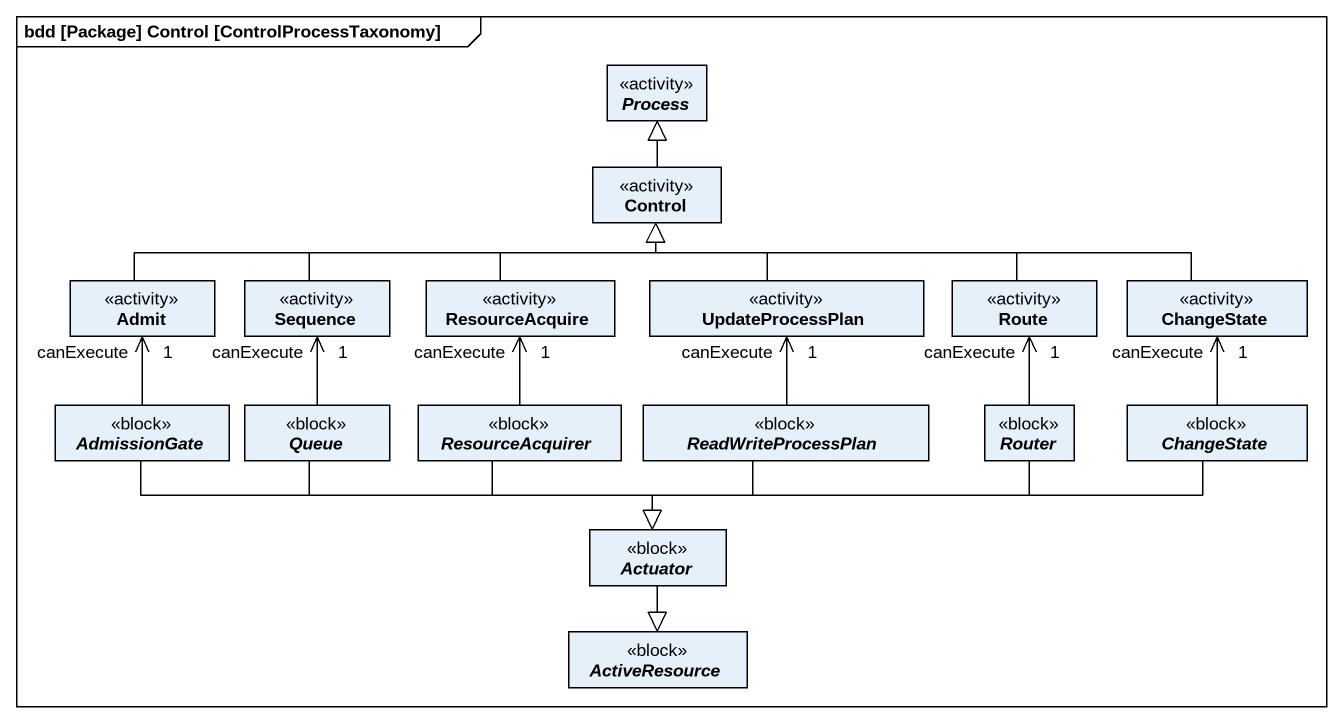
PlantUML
@startuml
mainframe bdd [Package] Control [ControlProcessTaxonomy]
hide circle
hide empty members
abstract class "Process" as Process_ <<activity>>
class "Control" as Control_ <<activity>>
class Admit <<activity>>
class Sequence <<activity>>
class ResourceAcquire <<activity>>
class UpdateProcessPlan <<activity>>
class Route <<activity>>
class ChangeState <<activity>>
abstract class AdmissionGate <<block>>
abstract class "Queue" as Queue_ <<block>>
abstract class ResourceAcquirer <<block>>
abstract class ReadWriteProcessPlan <<block>>
abstract class Router <<block>>
abstract class "ChangeState" as ChangeState_2 <<block>>
abstract class Actuator <<block>>
abstract class ActiveResource <<block>>
Control_ -up-|> Process_
Admit -right-|> Control_
Admit "canExecute\n1" <-- AdmissionGate
Sequence -right-|> Control_
Sequence "canExecute\n1" <-- Queue_
ResourceAcquire -up-|> Control_
ResourceAcquire "canExecute\n1" <-- ResourceAcquirer
UpdateProcessPlan -up-|> Control_
UpdateProcessPlan "canExecute\n1" <-- ReadWriteProcessPlan
Route -left-|> Control_
Route "canExecute\n1" <-- Router
ChangeState -left-|> Control_
ChangeState "canExecute\n1" <-- ChangeState_2
AdmissionGate -right-|> Actuator
Queue_ -right-|> Actuator
ResourceAcquirer --|> Actuator
ReadWriteProcessPlan --|> Actuator
Router -left-|> Actuator
ChangeState_2 -left-|> Actuator
Actuator --|> ActiveResource
@enduml
